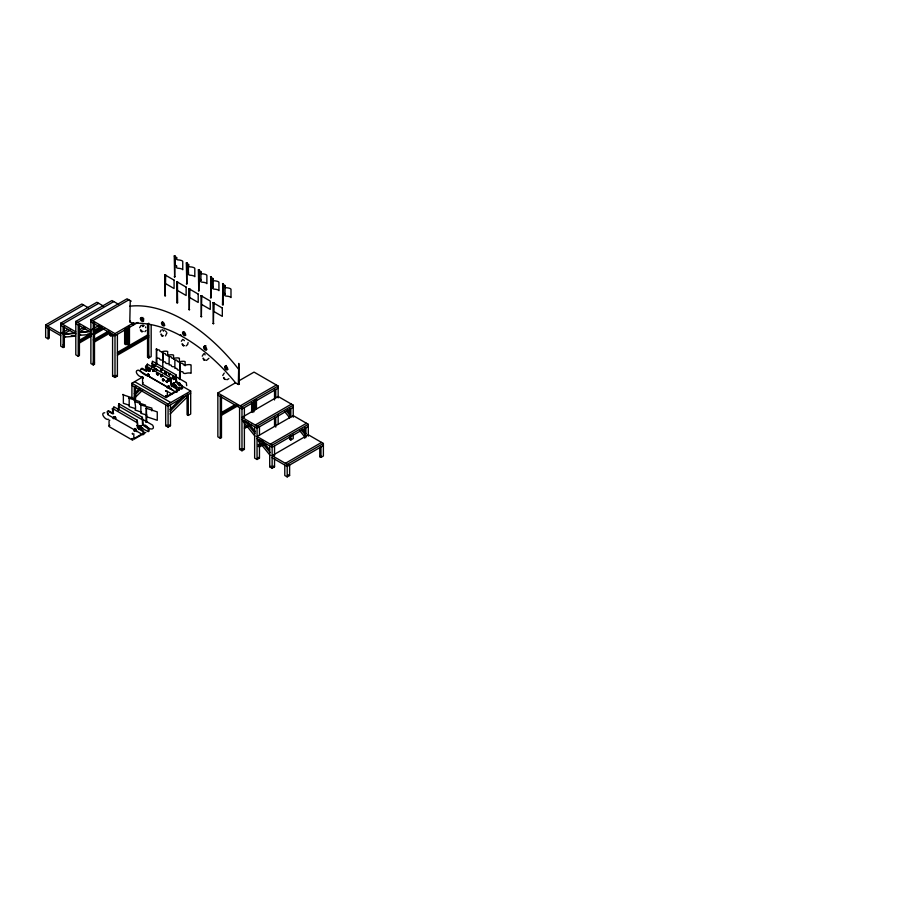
<?xml version="1.0" encoding="UTF-8"?>
<svg xmlns="http://www.w3.org/2000/svg" width="913" height="913" viewBox="0 0 913 913"><rect width="100%" height="100%" fill="white"/><g stroke="black" fill="none" stroke-linecap="round" stroke-linejoin="round"><path stroke-width="1.37" d="M109.537 425.275L109.537 425.972M143.193 382.855L142.713 382.775M166.12 391.141L166.029 390.718M143.273 434.348L144.026 434.017L143.649 431.198L138.103 427.467L137.258 420.231L113.771 406.707L112.927 413.943L107.86 411.17L108.51 410.793L113.646 413.532M147.404 364.184L146.422 371.386L141.389 368.704L142.006 368.236L147.153 370.963L147.29 364.139L170.765 377.674L171.61 384.898L177.156 388.63L177.316 391.837L176.346 388.949L170.891 385.32L170.765 377.674M146.559 368.007L146.479 365.565L147.21 365.337M118.256 410.496L118.873 403.763L142.36 417.287L142.485 424.933L148.032 428.665L148.351 431.678L136.893 425.606M176.814 391.768L176.061 392.202L149.755 377.012M166.965 332.857L165.47 335.973M188.089 342.569L187.656 344.521L186.081 345.901M130.251 300.731L129.794 321.775M162.377 376.019L161.156 376.761L161.932 375.848L161.224 375.597M161.293 375.505L161.202 376.27M162.023 375.083L160.939 376.167L160.585 375.232L162.023 375.083L160.585 375.232M173.892 378.005L174.303 379.157L174.429 378.21L173.584 379.58L172.317 378.085L174.041 377.092L173.23 376.145L173.653 377.309M173.927 377.16L174.588 378.998L173.71 378.633M107.882 411.261L107.129 411.695L107.78 414.685L143.09 434.816L142.93 431.609L137.384 427.889L137.258 420.231M151.763 367.928L152.391 361.194L175.981 374.821L176.631 381.68M175.901 382.091L175.867 374.729M139.621 327.721L141.104 325.313M160.129 332.035L161.247 329.924M202.23 356.161L203.713 353.753M222.738 375.494L224.233 373.086M186.709 385.674L186.286 382.673L175.262 376.282M142.12 325.313L142.748 326.626M162.64 329.627L163.256 330.951M204.729 353.753L205.06 354.906M166.246 331.898L165.493 330.997M169.419 374.958L170.229 374.079L169.419 374.958L168.951 373.463L169.51 374.501M145.954 422.046L146.365 407.849L146.742 422L145.954 422.046L146.799 421.989M164.785 274.802L165.561 274.813L165.173 295.915L164.785 274.802L165.561 274.813M174.269 255.96L175.022 255.914L174.645 277.016L174.257 255.902L175.022 255.914M164.797 295.755L165.561 295.698M156.146 364.367L156.522 348.834L156.91 364.378M174.257 276.799L175.022 276.799M156.899 349.108L156.157 349.108M176.848 302.66L177.236 281.546L177.613 302.66L176.848 302.66L177.567 302.774M146.731 408.134L145.989 408.122M177.613 281.775L176.848 281.763M162.765 352.692L162.012 352.635L162.776 352.635L162.776 367.95M186.366 262.978L187.085 262.876L186.8 283.977L186.32 262.864L187.085 262.876M186.332 283.817L187.085 283.76M188.923 288.782L189.676 288.736L189.288 309.838L188.911 288.725L189.664 288.793M198.383 269.837L199.148 269.837L198.383 269.837L198.76 290.939L199.148 279.583M188.911 309.621L189.676 309.621M179.667 379.215L180.283 379.488L179.45 379.42L179.929 362.256L180.306 379.192M198.383 290.722L199.148 290.722M179.541 383.369L180.306 383.369M200.986 295.755L201.739 295.698L201.351 316.8L200.963 295.698L201.739 295.698M211.211 285.153L210.823 297.9L210.732 276.582L211.211 279.583M200.963 316.583L201.739 316.583M211.211 276.799L210.435 276.799M210.435 297.684L211.211 297.684M213.037 302.717L213.79 302.66L213.402 323.761L213.026 302.66L213.79 302.66M222.498 304.645L222.886 283.532L223.263 304.645L222.498 304.645L223.217 304.759M213.037 323.601L213.79 323.544M223.263 283.76L222.51 283.817M109.72 420.402L109.686 420.094M114.159 417.093L115.392 416.944L115.62 418.382M142.77 377.423L143.124 378.176M147.666 374.524L148.899 374.387M147.826 374.102L148.899 375.962M132.465 433.915L132.522 433.276L132.305 433.88M132.225 439.027L132.225 438.423M134.108 430.537L133.697 429.829M134.77 429.338L135.329 429.829L134.462 429.156L135.067 428.562L135.969 429.681L134.77 429.943M149.127 375.825L148.842 374.421M149.287 375.403L148.842 375.996M135.17 428.973L135.695 429.624L135.113 429.007M132.305 439.199L132.008 438.674M136.208 429.749L135.763 430.343L134.919 429.726M141.15 427.238L140.922 425.8L139.792 425.549L140.922 427.364M165.048 372.858L164.534 372.184L165.287 371.945L165.493 372.687L166.817 372.584L164.899 373.406L165.767 372.436L165.264 371.762M164.899 373.406L165.767 372.436M167.045 387.477L167.501 388.036M165.869 395.9L166.029 396.641L165.961 396.071M168.266 386.77L168.574 387.295M169.133 387.101L168.608 386.45L169.133 386.747M173.356 382.946L174.429 384.807M174.657 384.67L174.36 383.277M155.005 365.268L153.51 366.592L154.811 365.965M153.829 365.451L154.548 365.029L153.11 365.074L153.829 365.451L154.023 364.721L155.005 366.067L154.696 367.22L154.08 366.375M181.345 341.257L182.748 339.351M163.039 380.835L163.963 379.888L163.039 380.835L162.286 379.74L163.495 379.203M163.244 380.299L163.815 380.641L163.553 379.443L162.605 378.895L162.776 379.625M167.844 380.698L168.825 379.625L167.844 380.698L169.179 380.15L168.574 380.287M168.106 380.036L167.536 379.203L168.254 379.648L169.236 378.564L169.441 379.511L168.711 379.934L168.517 378.975M169.236 378.564L168.254 379.648M208.906 358.284L206.452 360.43M154.023 370.644L153.133 371.443L152.597 370.564L153.943 370.096L153.601 369.548L152.973 370.541M145.681 327.676L145.612 326.945M142.942 325.245L142.725 326.112M143.843 325.701L143.227 326.477M164.363 330.015L163.735 330.791M148.956 371.249L150.097 370.142L148.956 371.249L147.952 369.503L148.751 369.491L148.614 368.43L150.029 369.468L150.223 371.214L149.367 370.564M146.012 330.483L144.95 331.659M162.331 370.256L161.384 370.998L160.893 370.107L161.966 369.172L160.893 370.107M114.034 417.367L115.243 417.115L115.243 418.314L114.342 418.143L114.639 416.762M114.947 418.496L115.552 417.892M147.541 374.809L148.751 374.547L148.442 375.928L147.541 374.809L148.146 374.204M134.462 429.156L135.067 428.562M139.563 426.211L140.773 425.96L140.465 427.341L139.563 426.211L140.168 425.618M167.969 386.598L169.179 386.347L169.179 387.546L168.266 387.374L168.574 385.994M168.871 387.683L169.613 386.678L168.197 385.925L168.483 387.329L169.476 387.123M173.071 383.654L174.269 383.403L174.269 384.601L173.071 383.654L173.675 383.049M173.972 384.784L174.577 384.179M180.295 362.541L179.553 362.541M228.866 378.69L226.96 379.762M139.369 388.676L134.314 393.674L135.523 394.37L140.579 389.372M142.599 390.148L135.523 397.155L134.314 396.459M169.909 409.469L183.034 396.459M170.103 411.17L185.259 396.162M170.103 413.954L187.279 396.938M160.996 375.7L161.304 374.809M49.268 327.687L49.268 338.13L48.058 338.826L45.65 337.433L45.65 324.902L81.828 304.018L88.458 307.841M47.465 325.952L83.642 305.056M64.344 325.952L64.344 346.837L63.134 347.533L60.726 346.141L60.726 323.168L96.904 302.271L103.534 306.106M62.529 324.206L98.707 303.321M79.42 324.206L79.42 355.545L78.21 356.241L75.802 354.849L75.802 321.422L111.979 300.537L118.61 304.36M77.605 322.472L113.783 301.575M67.961 329.433L60.726 333.61L45.65 324.902M63.134 334.306L70.369 330.129M93.286 364.938L93.286 323.168L94.496 322.472L94.496 364.241L93.286 364.938L90.878 363.545L90.878 319.676L127.055 298.791L131.21 301.187M65.553 336.395L64.344 337.091L75.596 336.155M92.681 320.714L128.859 299.829M79.42 329.776L84.236 326.991M79.42 331.864L85.445 328.383M80.618 334.649L79.42 335.345L92.076 334.306M99.312 325.256L90.878 330.129L75.802 321.422M93.286 330.826L100.521 326.649M79.42 340.218L90.273 333.953M93.891 331.864L102.324 326.991M79.42 341.61L91.471 334.649M93.891 333.256L102.324 328.383M79.42 343.003L91.471 336.041M93.891 334.649L104.744 328.383M108.967 330.826L93.286 339.876L94.496 340.572L108.967 332.218M94.496 341.964L110.165 332.914M130.525 321.159L129.612 321.673L132.625 323.419L132.625 325.302L133.538 324.777L133.538 322.894M109.56 332.503L109.56 335.345L113.189 336.041M90.878 319.676L114.992 333.599L132.625 323.419M140.591 318.82L142.942 317.462M137.909 322.46L114.992 335.699L90.878 321.764M141.526 320.372L143.934 318.979M143.809 325.405L142.816 325.359M124.636 328.737L124.636 344.053L128.254 344.749L129.463 344.053L129.463 325.952M117.4 352.407L147.552 335.003L148.762 335.699L117.4 353.799M117.4 355.191L148.762 337.091L147.552 336.395M112.584 334.306L112.584 376.076L113.783 375.38M148.762 355.191L147.552 355.887L148.762 356.584L147.552 357.28L147.552 323.864M112.584 376.076L114.992 377.468L117.4 376.076L117.4 334.306M147.552 357.28L148.762 357.976L151.17 356.584L151.17 324.56M148.83 370.153L149.561 369.742L149.686 370.826M149.618 370.164L150.337 369.742M131.906 397.851L131.906 383.232L142.816 376.932M153.03 370.872L154.137 370.427M143.193 377.537L142.827 377.993M147.849 374.376L148.751 374.547M147.849 375.585L148.442 375.928M149.047 375.334L148.442 374.729M161.304 370.119L162.023 369.708M161.339 370.45L162.263 369.708M157.196 374.433L158.223 373.965L158.371 374.684L156.694 374.513L156.443 373.314L158.006 374.296L158.725 373.885M165.139 372.504L165.869 372.082M160.505 376.008L161.533 375.403M166.349 372.732L165.846 373.919L165.63 373.143L166.817 372.584M169.236 374.376L170.286 373.805M162.879 380.082L163.598 379.671L163.769 380.424M163.359 379.979L164.078 379.568M168.46 380.573L169.031 381.44L169.556 380.082M173.173 378.416L174.509 377.64M114.342 416.944L115.243 417.115M168.266 386.176L169.179 386.347M173.367 383.232L174.269 383.403M114.878 417.834L113.977 418.359L113.372 417.138L113.372 418.006M168.266 387.374L169.179 387.546M173.367 384.43L174.269 384.601M115.677 418.348L114.216 417.058M171.667 386.633L174.805 384.829L175.41 386.039L176.312 385.526M165.515 390.798L166.132 391.255M173.322 386.382L175.41 385.172M177.316 384.076L179.313 382.924L178.708 382.57L178.708 385.354M171.222 388.459L170.32 388.984L169.715 387.763L169.715 388.63M109.32 425.88L109.628 425.412M166.132 396.573L165.573 396.071M177.51 390.228L166.714 396.459L167.319 396.801L179.313 389.885L179.313 387.101M131.906 383.232L168.083 404.117L190.691 391.061L190.691 414.046L188.283 415.438L187.074 414.742L187.074 395.238M190.691 393.149L168.083 406.205L131.906 385.32M134.69 428.494L136.151 429.783M239.24 368.35L238.327 368.875A148.808 85.913 60 0 0 129.794 306.209M134.77 428.733L135.672 428.905M139.86 425.789L140.773 425.96M139.86 426.999L140.465 427.341M135.969 429.681L135.364 429.076M141.07 426.736L140.465 426.131M134.211 431.484L136.208 430.331L136.813 431.541L136.208 430.331M139.21 428.596L141.31 427.387L141.903 428.608L142.816 428.083M138.765 429.544L141.903 427.729M134.416 438.331L140.408 434.862M145.806 432.442L133.823 439.37L133.823 433.801M221.471 397.178L221.471 437.555L220.273 438.251L217.853 436.859L217.853 392.989L235.497 382.809L238.51 384.544L239.411 384.019M238.75 380.926L254.042 372.105L278.157 386.028L278.157 397.874M165.675 404.813L165.675 425.709L166.874 425.013M221.471 395.786L220.273 396.482L220.273 438.251M165.675 425.709L168.083 427.101L170.491 425.709L170.491 404.813M221.471 412.493L234.744 404.836M221.471 413.886L237.152 404.836M221.471 415.278L238.361 405.532M240.165 405.874L276.342 384.978M217.853 392.989L241.979 406.913L278.157 386.028M278.157 388.116L241.979 409.013L217.853 395.078M244.387 427.113L246.807 425.72M244.387 428.505L251.623 424.328M255.241 425.024L291.418 404.139M293.233 405.178L278.157 396.482L241.979 417.367L257.055 426.074L293.233 405.178L293.233 417.241M293.233 407.266L257.055 428.163L241.979 419.455M239.571 407.62L239.571 449.39L240.77 448.694M239.571 449.39L241.979 450.782L244.387 449.39L244.387 422.936M260.673 443.478L258.253 444.871L259.463 445.567L261.871 444.175M265.489 443.478L259.463 446.959L258.253 446.263M270.316 444.175L306.494 423.278M308.309 424.328L293.233 415.62L257.055 436.517L272.131 445.213L308.309 424.328L308.309 436.163M308.309 426.417L272.131 447.302L257.055 438.605M289.615 436.448L289.615 439.301L290.825 438.605M254.636 426.77L254.636 458.098L257.055 459.49L259.463 458.098L259.463 441.002M289.615 439.301L290.825 439.998L293.233 438.605L293.233 434.326M305.889 433.378L304.691 434.074L301.313 429.897M269.712 445.909L269.712 466.805L270.921 466.109M269.712 466.805L272.131 468.198L274.539 466.805L274.539 458.44M285.392 463.313L321.57 442.428M323.385 443.478L308.309 434.771L272.131 455.655L287.196 464.363L323.385 443.478L323.385 456.009L320.965 457.402L319.767 456.705L319.767 447.484M323.385 445.567L287.196 466.452L272.131 457.744M319.767 456.705L320.965 456.009M284.788 465.059L284.788 475.502L287.196 476.894L289.615 475.502L289.615 465.059L288.405 464.363M142.759 331.293L141.675 331.567M163.438 335.79L162.183 335.893M142.919 331.476L141.914 331.716C139.016 329.559 141.161 328.612 141.424 331.556M184.346 345.605L183.559 345.753C180.637 343.699 182.794 342.592 183.057 345.593M225.831 379.34L225.043 379.488C222.11 377.32 224.278 376.407 224.541 379.34M165.618 372.995L166.577 373.497M168.837 380.493L169.43 380.379L168.711 379.934M157.413 374.102L158.371 374.684M158.006 374.296L157.641 375.106M183.308 345.616L183.89 345.548M204.284 360.019L204.866 359.962M205.105 360.099L204.523 360.156C201.613 358.101 203.759 356.994 204.033 360.007M89.063 331.168L79.42 332.56L90.672 331.636M73.987 332.914L64.344 334.306L75.596 333.371M87.659 334.067L91.882 333.724M71.18 335.927L75.402 335.585M156.968 358.238L157.31 358.261A2.214 1.278 0 0 1 158.508 358.227A1.29 0.742 0 0 1 159.684 358.877A2.157 1.244 0 0 0 159.992 359.585A2.066 1.198 0 0 0 162.058 360.03M180.363 363.317L180.82 363.317A2.214 1.278 0 0 1 181.904 363.294A1.29 0.742 0 0 1 183.091 363.956A2.157 1.244 0 0 0 183.387 364.664A2.066 1.198 0 0 0 185.898 365.017A7.099 4.097 0 0 1 189.699 364.629A2.807 1.621 0 0 1 191.079 364.972L191.079 373.326A2.807 1.621 0 0 0 189.699 372.983A7.099 4.097 0 0 0 185.898 373.371A2.066 1.198 0 0 1 183.387 373.018A2.157 1.244 0 0 1 183.091 372.31A1.29 0.742 0 0 0 181.904 371.648A2.214 1.278 0 0 0 180.82 371.671L180.363 371.671M173.584 382.821L174.429 383.232M142.839 425.367L142.839 424.671M115.392 418.519L114.616 418.063M135.82 430.308L134.69 429.395M118.998 403.797L118.975 408.921M146.959 415.095L140.876 413.338L140.876 404.95L151.832 408.122L151.832 410.918M162.434 336.03C159.524 334.135 161.669 332.686 161.932 335.881M156.26 370.073L156.819 370.244L156.351 369.023L155.427 368.761L155.724 369.503M134.565 408.339L129.19 406.639L129.19 398.262L139.94 401.663L139.94 404.448M156.865 349.85L157.31 349.907A2.214 1.278 0 0 1 158.508 349.873A1.29 0.742 0 0 1 159.684 350.524A2.157 1.244 0 0 0 159.992 351.231A2.066 1.198 0 0 0 162.503 351.585A7.099 4.097 0 0 1 166.303 351.197A2.807 1.621 0 0 1 167.672 351.539L167.672 355.716M133.983 398.456L123.369 394.907L123.369 403.295L128.676 405.064M145.624 405.178L135.01 401.64C133.88 399.175 136.756 408.499 135.01 410.017L141.641 412.231M146.651 408.362L157.264 411.9L157.264 420.288L146.651 416.75M146.479 365.759C144.984 365.474 145.441 368.624 146.479 369.24M141.389 368.704C137.053 371.02 146.993 376.088 147.484 375.802L146.879 374.581L146.879 375.448M113.703 407.894L112.231 408.647L112.984 411.797M148.374 431.404L149.127 431.073L148.751 428.254L143.204 424.522L142.36 417.287M104.767 412.722C99.471 412.802 105.919 420.825 108.43 419.272M165.493 372.687L166.098 372.995M201.59 296.029L210.252 301.039L210.252 309.416L201.59 304.417M184.38 340.663L183.661 339.91M131.529 323.613L133.538 324.777M151.763 363.317L175.878 377.24M258.253 426.074L259.463 426.77L259.463 435.307M75.802 323.51L90.878 332.218M179.838 384.795L190.691 391.061M146.662 366.261L170.777 380.185M179.484 387.454L182.577 388.698L182.166 385.594L176.631 381.714M171.587 383.734L181.151 389.258C184.791 386.781 177.065 383.198 175.912 382.125M163.005 379.329L163.598 379.671M187.074 393.845L188.283 394.542L188.283 415.438M178.708 389.531L179.313 389.885M60.726 323.168L75.802 331.864M60.726 325.256L75.802 333.953M172.934 390.182L138.16 370.096C133.138 370.804 139.427 377.902 141.937 376.715M167.227 391.323L171.918 394.028M45.65 326.991L60.726 335.699M142.805 384.179L166.269 397.726M134.622 381.668L170.799 402.553M63.134 344.749L64.344 345.445L63.134 346.141L64.344 346.837M93.286 362.153L94.496 362.849L93.286 363.545L94.496 364.241M116.202 375.38L117.4 376.076M243.189 448.694L244.387 449.39M258.253 457.402L259.463 458.098M273.329 466.109L274.539 466.805M288.405 474.806L289.615 475.502M220.273 436.859L221.471 437.555M169.293 425.013L170.491 425.709M142.953 419.535L152.619 425.116C155.792 429.886 149.161 430.354 146.799 426.188M118.256 405.886L142.371 419.809M145.213 425.138L145.806 425.481M113.155 408.83L137.281 422.753M137.795 426.428L141.504 428.562M115.243 418.314L114.342 417.195M109.298 426.736L132.762 440.283M153.304 371.066L152.87 369.959M161.601 370.667L161.247 369.582M114.947 416.636L115.723 417.994M186.914 263.754L187.245 263.925A2.214 1.278 0 0 1 188.318 264.245A1.29 0.742 0 0 1 188.774 265.147A2.157 1.244 0 0 0 188.42 265.854L188.42 274.208A2.066 1.198 0 0 0 190.281 275.235A7.099 4.097 0 0 1 193.91 276A2.807 1.621 0 0 1 194.811 276.696L194.811 268.342A2.807 1.621 0 0 0 193.91 267.646A7.099 4.097 0 0 0 190.281 266.881A2.066 1.198 0 0 1 188.42 265.854M186.914 272.108L187.245 272.279A2.214 1.278 0 0 1 188.318 272.599A1.29 0.742 0 0 1 188.58 272.736M173.322 377.503L172.511 376.555L172.922 377.731M287.447 410.051L289.98 413.19M302.523 429.201L305.045 432.34M286.237 410.747L289.615 414.924M284.548 411.443L289.615 417.709M299.624 430.594L304.691 436.859M247.765 422.24L255.366 431.644M261.997 440.34L269.597 449.744M244.867 420.847L255.001 433.378M259.943 439.998L270.077 452.528M243.189 421.544L255.001 436.163M258.253 440.694L270.077 455.313M165.344 373.246L165.846 373.919M153.829 364.652L154.434 365.451M153.11 365.074L153.704 365.873M108.225 413.988L107.86 413.133M173.356 383.859L173.641 384.35L173.367 383.483M147.826 375.003L148.111 375.505L147.849 374.638M140.864 425.835L141.253 426.839M113.258 418.645L113.258 418.04L113.714 418.599M173.972 383.574L174.269 384.35M168.871 386.519L169.179 387.295M168.266 386.427L168.574 387.203M140.168 426.816L139.849 426.417M134.77 428.984L135.067 429.761M114.947 417.287L115.243 418.063M160.939 376.167L161.156 376.761M169.955 373.953L170.138 374.535M168.152 386.29L168.312 386.975M134.645 428.848L134.804 429.532M153.601 369.548L153.852 371.02M320.965 446.959L320.965 457.402M305.889 427.809L305.889 437.555M304.691 427.113L304.691 438.251M290.825 408.659L290.825 417.207M290.825 435.718L290.825 439.998M289.615 407.963L289.615 417.971M287.196 464.363L287.196 476.894M278.157 414.582L278.157 424.328M275.749 389.52L275.749 397.874M275.749 417.367L275.749 427.113M274.539 388.824L274.539 399.962M274.539 416.67L274.539 426.417M274.539 445.909L274.539 455.655M272.131 445.213L272.131 468.198M257.055 426.074L257.055 459.49M256.45 399.266L256.45 409.013M255.241 399.962L255.241 409.709M254.042 400.659L254.042 411.797M252.833 402.747L252.833 412.493M251.623 402.051L251.623 411.797M244.387 407.62L244.387 417.367M241.979 406.913L241.979 450.782M239.24 383.916L238.784 363.385L238.327 384.441M225.043 285.837L225.043 294.203M212.98 278.876L212.98 287.23M212.546 279.777L212.546 288.131A2.066 1.198 0 0 0 214.407 289.159A7.099 4.097 0 0 1 218.036 289.923A2.807 1.621 0 0 1 218.926 290.619L218.926 282.265A2.807 1.621 0 0 0 218.036 281.569A7.099 4.097 0 0 0 214.407 280.805A2.066 1.198 0 0 1 212.546 279.777A2.157 1.244 0 0 1 212.889 279.081A1.29 0.742 0 0 0 212.444 278.168A2.214 1.278 0 0 0 211.485 277.872L211.371 286.203A2.214 1.278 0 0 1 212.444 286.522A1.29 0.742 0 0 1 212.889 287.435A2.157 1.244 0 0 0 212.546 288.131M200.928 271.914L200.928 280.268M185.122 365.828L185.122 361.651A2.807 1.621 0 0 0 183.753 361.308A7.099 4.097 0 0 0 179.952 361.696A2.066 1.198 0 0 1 177.442 361.343A2.157 1.244 0 0 1 177.133 360.635A1.29 0.742 0 0 0 175.958 359.973A2.214 1.278 0 0 0 174.874 359.996L174.874 368.35A2.214 1.278 0 0 1 175.958 368.338A1.29 0.742 0 0 1 177.133 368.989A2.157 1.244 0 0 0 177.442 369.697A2.066 1.198 0 0 0 179.952 370.05A7.099 4.097 0 0 1 180.546 369.902M179.393 362.438L179.393 358.261A2.807 1.621 0 0 0 178.012 357.919A7.099 4.097 0 0 0 174.212 358.307A2.066 1.198 0 0 1 171.701 357.953A2.157 1.244 0 0 1 171.393 357.245A1.29 0.742 0 0 0 170.217 356.584A2.214 1.278 0 0 0 169.133 356.606L169.133 364.96A2.214 1.278 0 0 1 170.217 364.938A1.29 0.742 0 0 1 171.393 365.599A2.157 1.244 0 0 0 171.701 366.307A2.066 1.198 0 0 0 173.767 366.741M178.708 388.139L178.708 388.835M174.805 384.829L174.805 385.697M173.55 359.3L173.55 355.123A2.807 1.621 0 0 0 172.169 354.78A7.099 4.097 0 0 0 168.369 355.168A2.066 1.198 0 0 1 165.869 354.815A2.157 1.244 0 0 1 165.561 354.107A1.29 0.742 0 0 0 164.386 353.445A2.214 1.278 0 0 0 163.29 353.468L163.29 361.822A2.214 1.278 0 0 1 164.386 361.799A1.29 0.742 0 0 1 165.561 362.461A2.157 1.244 0 0 0 165.869 363.169A2.066 1.198 0 0 0 168.369 363.522M168.083 404.117L168.083 427.101M167.319 391.232L167.319 396.801M148.762 323.168L148.762 357.976M142.565 377.993L142.565 383.768M141.31 427.387L141.31 428.254M135.523 386.016L135.523 399.94M134.314 386.713L134.314 400.636M128.254 326.649L128.254 344.749M127.055 328.737L127.055 344.053M125.846 328.041L125.846 344.749M114.992 333.599L114.992 377.468M110.77 333.199L110.77 336.041M109.058 420.551L109.058 426.325M78.21 324.902L78.21 356.241M63.134 326.649L63.134 347.533M48.058 328.383L48.058 338.826M176.711 258.185A1.29 0.742 0 0 0 176.255 257.283A2.214 1.278 0 0 0 175.307 256.975L175.307 265.341A2.214 1.278 0 0 1 176.255 265.637A1.29 0.742 0 0 1 176.711 265.945M176.677 258.082A2.066 1.198 0 0 0 178.229 259.92A7.099 4.097 0 0 1 181.858 260.684A2.807 1.621 0 0 1 182.748 261.38L182.748 269.734A2.807 1.621 0 0 0 181.858 269.038A7.099 4.097 0 0 0 178.229 268.274A2.066 1.198 0 0 1 176.357 267.247A2.157 1.244 0 0 1 176.711 266.55M224.952 286.043A1.29 0.742 0 0 0 224.495 285.13A2.214 1.278 0 0 0 223.537 284.833L223.537 293.187A2.214 1.278 0 0 1 224.495 293.484A1.29 0.742 0 0 1 224.952 294.397A2.157 1.244 0 0 0 224.598 295.093A2.066 1.198 0 0 0 226.47 296.12A7.099 4.097 0 0 1 230.099 296.885A2.807 1.621 0 0 1 230.989 297.581L230.989 289.227A2.807 1.621 0 0 0 230.099 288.531A7.099 4.097 0 0 0 226.47 287.766A2.066 1.198 0 0 1 224.918 285.929M188.42 274.208A2.157 1.244 0 0 1 188.58 273.729M132.533 323.362A148.808 85.913 60 0 1 235.588 382.855M185.727 335.162A2.134 1.233 60 0 1 183.901 333.827A2.134 1.233 60 0 1 183.661 331.59M164.682 325.45A2.134 1.233 60 0 1 162.856 324.126A2.134 1.233 60 0 1 162.617 321.878M143.638 320.988A2.134 1.233 60 0 1 141.812 319.664A2.134 1.233 60 0 1 141.572 317.427M206.76 349.611A2.134 1.233 60 0 1 204.558 347.282A2.134 1.233 60 0 1 206.007 345.924M227.805 369.411A2.134 1.233 60 0 1 225.751 367.585A2.134 1.233 60 0 1 226.298 365.52M140.203 404.619L140.956 404.71L140.294 404.516M128.528 397.908L129.281 397.965L128.562 397.863M122.707 394.553L123.46 394.621L122.707 394.553M167.866 355.705L168.608 355.83L167.969 355.614M173.607 359.106L174.36 359.163L173.641 359.049M166.634 382.045L165.721 381.28L166.189 380.595L167.216 382.547L166.634 382.045M180.477 335.048L181.071 335.356L180.477 335.048M199.422 270.91L199.422 279.264A2.214 1.278 0 0 1 200.381 279.561A1.29 0.742 0 0 1 200.837 280.474A2.157 1.244 0 0 0 200.483 281.17A2.066 1.198 0 0 0 202.344 282.197A7.099 4.097 0 0 1 205.973 282.962A2.807 1.621 0 0 1 206.874 283.658L206.874 275.304A2.807 1.621 0 0 0 205.973 274.608A7.099 4.097 0 0 0 202.344 273.843A2.066 1.198 0 0 1 200.483 272.816A2.157 1.244 0 0 1 200.837 272.12A1.29 0.742 0 0 0 200.381 271.207A2.214 1.278 0 0 0 199.422 270.91M174.075 280.143L165.413 275.144L165.413 283.521L174.075 288.531L174.075 280.143M186.138 287.104L177.464 282.106L177.464 290.482L186.138 295.492L186.138 287.104M198.201 294.077L189.527 289.067L189.527 297.455L198.201 302.454L198.201 294.077M222.316 308.001L213.642 302.99L213.642 311.379L222.316 316.377L222.316 308.001M140.465 318.694A2.134 1.233 60 0 0 142.725 321.513A2.134 1.233 60 0 0 142.725 318.5A2.134 1.233 60 0 0 140.465 318.694M161.51 323.156A2.134 1.233 60 0 0 163.769 325.975A2.134 1.233 60 0 0 163.769 322.951A2.134 1.233 60 0 0 161.51 323.156M224.644 367.117A2.134 1.233 60 0 0 226.903 369.936A2.134 1.233 60 0 0 226.903 366.912A2.134 1.233 60 0 0 224.644 367.117M182.554 332.868A2.134 1.233 60 0 0 184.814 335.676A2.134 1.233 60 0 0 184.814 332.663A2.134 1.233 60 0 0 182.554 332.868M203.599 347.328A2.134 1.233 60 0 0 205.859 350.136A2.134 1.233 60 0 0 205.859 347.123A2.134 1.233 60 0 0 203.599 347.328"/></g></svg>
